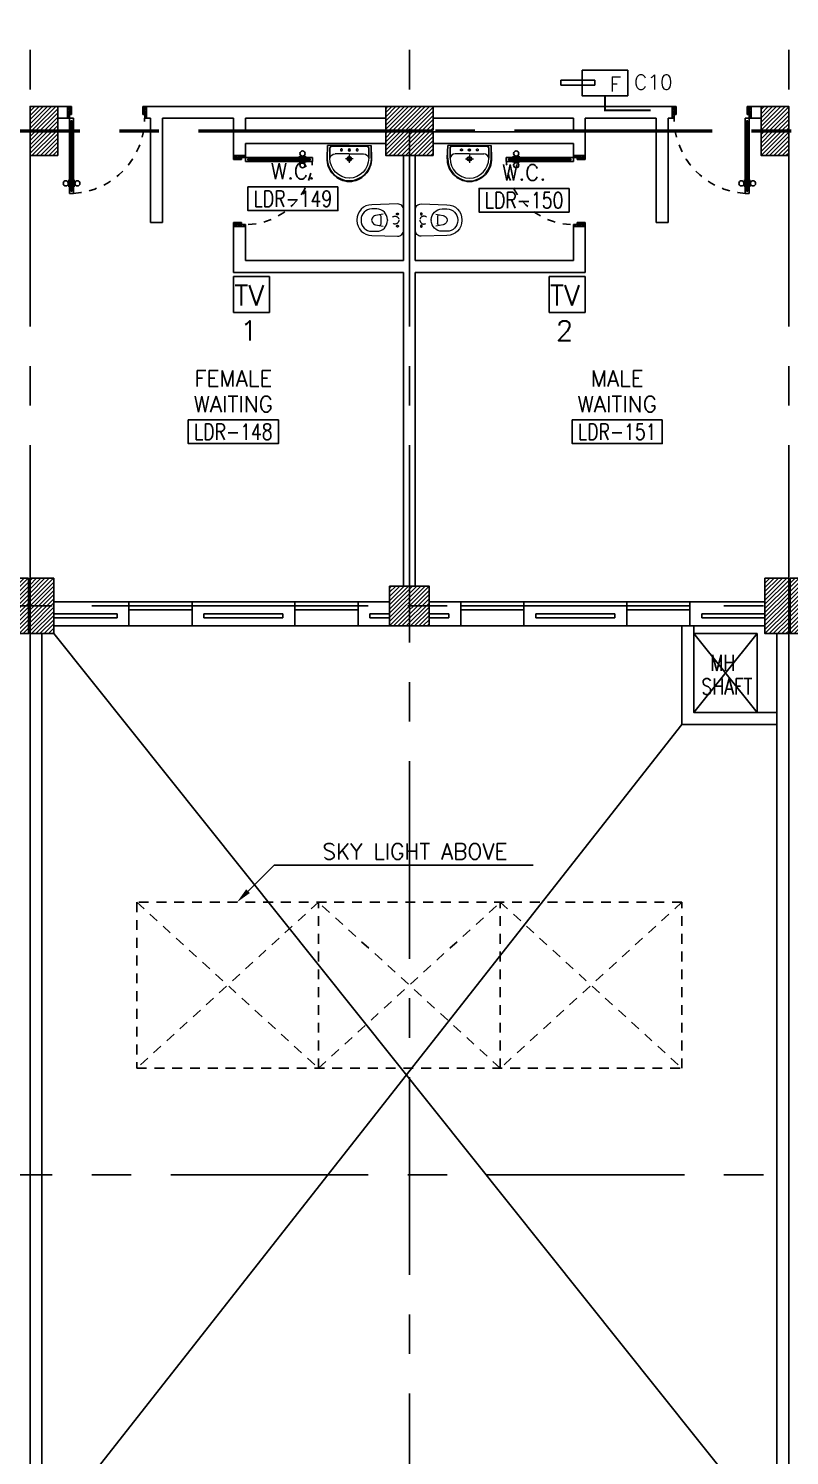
# Model space of a CAD drawing. Extents: x 275967.8 to 276060, y 57291.9 to 57371.4.
# Drawn here: x 276010.74 to 276020.37, y 57309.61 to 57327.67 of the extents above; entities that cross this region are included whole.
import ezdxf
from ezdxf.enums import TextEntityAlignment as Align

# ---------------------------------------------------------------- set-up
doc = ezdxf.new("R2010")
doc.units = 0
doc.header["$MEASUREMENT"] = 0
for name, pattern in [('CENTERX2', [4, 2.5, -0.5, 0.5, -0.5]), ('DASHED', [0.75, 0.5, -0.25]), ('HIDDEN', [0.375, 0.25, -0.125]), ('HIDDEN2', [0.1875, 0.125, -0.0625])]:
    doc.linetypes.add(name, pattern=pattern)
doc.layers.get('0').update_dxf_attribs({"color": 11, "linetype": 'CONTINUOUS'})
for name, color, linetype in [('A-TILES', 11, 'CONTINUOUS'), ('AXES', 11, 'CENTERX2'), ('COL', 11, 'CONTINUOUS'), ('DOOR', 11, 'CONTINUOUS'), ('E-CCTV', 4, 'CONTINUOUS'), ('E-TV', 4, 'CONTINUOUS'), ('FIX', 11, 'CONTINUOUS'), ('HAT', 11, 'CONTINUOUS'), ('HIDDEN', 11, 'HIDDEN2'), ('INSUL', 11, 'CONTINUOUS'), ('RM-BOX', 11, 'CONTINUOUS'), ('RM-IND', 11, 'CONTINUOUS'), ('RM-NAME', 11, 'CONTINUOUS'), ('RM-NO', 11, 'CONTINUOUS'), ('ROOF', 11, 'CONTINUOUS'), ('SHAFT', 11, 'CONTINUOUS'), ('WALL', 11, 'CONTINUOUS'), ('WIN', 11, 'CONTINUOUS')]:
    doc.layers.add(name, color=color, linetype=linetype)
doc.styles.add('ROMANS', font='ROMANS.shx', dxfattribs={"width": 0.6})

# ---------------------------------------------------------------- blocks, each defined once
blk = doc.blocks.new('*X75')
at = {"color": 0}
for p, q in [((61359, 139901), (61808, 140350)), ((61359, 139954), (61755, 140350)), ((61359, 140007), (61702, 140350)), ((61359, 140060), (61649, 140350)), ((61359, 140113), (61596, 140350)), ((61359, 140166), (61543, 140350)), ((61359, 140219), (61490, 140350)), ((61359, 140272), (61437, 140350)), ((61359, 140325), (61384, 140350)), ((61361, 139850), (61859, 140348)), ((61414, 139850), (61859, 140295)), ((61467, 139850), (61859, 140242)), ((61520, 139850), (61859, 140189)), ((61573, 139850), (61859, 140136)), ((61626, 139850), (61859, 140083)), ((61679, 139850), (61859, 140030)), ((61732, 139850), (61859, 139977)), ((61785, 139850), (61859, 139924)), ((61838, 139850), (61859, 139871))]:
    blk.add_line(p, q, dxfattribs=at)
blk = doc.blocks.new('RM1')
at = {"layer": 'RM-BOX'}
blk.add_lwpolyline([(570, -200), (-570, -200), (-570, -500), (570, -500)], close=True, dxfattribs=at)
at = {"layer": 'RM-NAME', "style": 'ROMANS'}
for tag, p in [('ROOMNAME1', (0, 324)), ('ROOMNAME2', (0, 0))]:
    blk.add_attdef(tag, text='', height=200, dxfattribs=at).set_placement(p, align=Align.MIDDLE)
at = {"layer": 'RM-NO', "style": 'ROMANS', "width": 0.8}
blk.add_attdef('ROOMNO', text='', height=200, dxfattribs=at).set_placement((0, -350), align=Align.MIDDLE)
blk = doc.blocks.new('COL50')
at = {"layer": 'COL'}
blk.add_lwpolyline([(-250, 250), (-250, -250), (250, -250), (250, 250)], close=True, dxfattribs=at)
blk = doc.blocks.new('DOOR90')
at = {"layer": 'DOOR', "color": 0, "linetype": 'ByBlock'}
for p, q in [((-150, 0), (-150, -25)), ((-150, 0), (0, 0)), ((0, -50), (0, 0)), ((-1000, -25), (-1000, -75)), ((-1000, -75), (-1000, -25)), ((-950, -25), (-1000, -25)), ((-950, -75), (-1000, -75)), ((-970, -42), (-970, -58)), ((-950, -42), (-970, -42)), ((-950, -58), (-970, -58)), ((-950, -25), (-950, -42)), ((-950, -58), (-950, -75)), ((-918, -25), (-918, -18)), ((-828, -18), (-918, -18)), ((-918, -75), (-918, -82)), ((-828, -82), (-918, -82)), ((-905, -18), (-905, -9)), ((-905, -9), (-840, -9)), ((-905, -18), (-840, -18)), ((-905, -82), (-905, -91)), ((-905, -82), (-840, -82)), ((-905, -91), (-840, -91)), ((-840, -18), (-840, -9)), ((-840, -82), (-840, -91)), ((-828, -25), (-828, -18)), ((-828, -75), (-828, -82)), ((-200, -42), (-200, -25)), ((-200, -25), (-150, -25)), ((-180, -42), (-200, -42)), ((-200, -75), (-200, -58)), ((-200, -58), (-180, -58)), ((-150, -75), (-200, -75)), ((-180, -58), (-180, -42)), ((-150, -75), (-150, -25)), ((-150, -25), (-100, -25)), ((-100, -25), (-100, -50)), ((-100, -50), (0, -50)), ((-150, -900), (-150, -875)), ((-150, -875), (-100, -875)), ((0, -900), (-150, -900)), ((-150, -900), (0, -900)), ((-100, -850), (0, -850)), ((-100, -875), (-100, -850)), ((0, -850), (0, -900))]:
    blk.add_line(p, q, dxfattribs=at)
at = {"layer": 'DOOR', "color": 9, "linetype": 'ByBlock'}
for p, q in [((0, -50), (-114, 0)), ((0, -50), (-40, 0)), ((0, -50), (-100, -37)), ((0, -850), (-114, -900)), ((0, -850), (-100, -863)), ((0, -850), (-40, -900))]:
    blk.add_line(p, q, dxfattribs=at)
at = {"layer": 'DOOR', "linetype": 'ByBlock'}
for p, q in [((-200, -25), (-950, -25)), ((-200, -42), (-950, -42)), ((-200, -58), (-950, -58)), ((-950, -75), (-200, -75))]:
    blk.add_line(p, q, dxfattribs=at)
at = {"layer": 'DOOR', "color": 0, "linetype": 'ByBlock'}
for centre in [(-873, 24), (-873, -124)]:
    blk.add_circle(centre, 32.4, dxfattribs=at)
at = {"layer": 'DOOR', "color": 9, "linetype": 'ByBlock'}
for centre, radius, start, end in [((0, -50), 154, 161.1053, 166.2858), ((0, -50), 134, 158.1598, 169.28), ((0, -50), 94.4, 148.0182, 180), ((0, -50), 74.4, 137.7764, 180), ((0, -50), 114, 154.0838, 167.3774), ((0, -50), 54.4, 113.2074, 180), ((0, -50), 34.4, 90, 180), ((0, -50), 14.4, 90, 180), ((0, -850), 154, 193.7142, 198.8947), ((0, -850), 134, 190.72, 201.8402), ((0, -850), 94.4, 180, 211.9818), ((0, -850), 74.4, 180, 222.2236), ((0, -850), 54.4, 180, 246.7926), ((0, -850), 34.4, 180, 270), ((0, -850), 14.4, 180, 270)]:
    blk.add_arc(centre, radius, start, end, dxfattribs=at)
at = {"layer": 'DOOR', "linetype": 'HIDDEN', "ltscale": 0.5}
blk.add_arc((-150, -25), 850, 180, 270, dxfattribs=at)
blk = doc.blocks.new('C7')
at = {"layer": 'HAT'}
h = blk.add_hatch(dxfattribs=at)
h.set_pattern_fill('ANSI31', color=256, scale=300, style=0)
h.set_pattern_definition([(45, (-248876.182, -51411.005), (-26.5165043, 26.5165043), [])])
h.paths.add_polyline_path([(350, 300), (250, 300), (0, 300), (0, 0), (350, 0)])
at = {"layer": 'COL'}
blk.add_lwpolyline([(0, 300), (0, 0), (350, 0), (350, 300)], close=True, dxfattribs=at)
blk = doc.blocks.new('C5')
at = {"layer": 'HAT', "linetype": 'ByBlock'}
h = blk.add_hatch(dxfattribs=at)
h.set_pattern_fill('ANSI31', color=256, scale=300, style=0)
h.set_pattern_definition([(45, (-223356.182, -51411.005), (-26.516504, 26.516504), [])])
h.paths.add_polyline_path([(300, 300), (0, 300), (0, 0), (300, 0)])
h.paths.add_polyline_path([(600, 300), (300, 300), (300, 0), (600, 0)])
at = {"layer": 'COL'}
blk.add_lwpolyline([(600, 300), (0, 300), (0, 0), (600, 0)], close=True, dxfattribs=at)
blk = doc.blocks.new('C11')
at = {"layer": 'HAT'}
h = blk.add_hatch(dxfattribs=at)
h.set_pattern_fill('ANSI31', color=256, scale=300, style=0)
h.set_pattern_definition([(45, (-248556.182, -75061.005), (-26.5165043, 26.5165043), [])])
h.paths.add_polyline_path([(300, 700), (0, 700), (0, 350), (300, 350)])
h.paths.add_polyline_path([(300, 350), (0, 350), (0, 0), (300, 0)])
at = {"layer": 'COL'}
blk.add_lwpolyline([(300, 700), (300, 0), (0, 0), (0, 700)], close=True, dxfattribs=at)
blk = doc.blocks.new('C11D')
at = {"layer": 'COL', "linetype": 'ByBlock'}
for p in [(-320, 0), (0, 0)]:
    blk.add_blockref('C11', p, dxfattribs=at)
blk = doc.blocks.new('LAV1')
at = {"layer": 'FIX', "linetype": 'ByBlock', "ltscale": 0.3}
for p, q in [((-280, 210), (-275, 50)), ((-245, 210), (-245, 85)), ((245, 210), (245, 85)), ((280, 210), (275, 50)), ((0, 60), (-220, 60)), ((0, 60), (220, 60))]:
    blk.add_line(p, q, dxfattribs=at)
at = {"layer": 'FIX', "linetype": 'Continuous', "lineweight": 20}
for p, q in [((-275, 210), (-275, 50)), ((275, 210), (275, 50)), ((0, 50), (-275, 50)), ((0, 50), (-252, 50)), ((0, 155), (-181, 155)), ((0, 155), (181, 155)), ((0, 50), (252, 50)), ((0, 50), (275, 50))]:
    blk.add_line(p, q, dxfattribs=at)
at = {"layer": 'FIX', "linetype": 'DASHED', "lineweight": 20, "ltscale": 0.05}
for p, q in [((50, 220), (-50, 220)), ((0, 170), (0, 270)), ((0, 170), (0, 270))]:
    blk.add_line(p, q, dxfattribs=at)
at = {"layer": 'FIX', "lineweight": 20}
for p, q in [((16, 107), (-15, 107)), ((0, 92), (0, 123))]:
    blk.add_line(p, q, dxfattribs=at)
for centre, radius in [((0, 220), 29.5), ((0, 220), 22.5), ((0, 107), 15.5)]:
    blk.add_circle(centre, radius, dxfattribs=at)
at = {"layer": 'FIX', "linetype": 'HIDDEN', "lineweight": 20, "ltscale": 0.05}
for centre in [(-100, 107), (100, 107)]:
    blk.add_circle(centre, 12.4, dxfattribs=at)
at = {"layer": 'FIX', "linetype": 'ByBlock', "ltscale": 0.3}
for centre, radius, start, end in [((7, 220), 287, 91.3776, 182.0064), ((-7, 220), 287, 357.9936, 88.6224), ((-220, 85), 24.9, 179.7021, 269.9486), ((220, 85), 24.9, 270.0514, 0.2979)]:
    blk.add_arc(centre, radius, start, end, dxfattribs=at)
at = {"layer": 'FIX', "linetype": 'Continuous', "lineweight": 20}
for centre, radius, start, end in [((8, 217), 283, 91.6988, 181.351), ((8, 212), 253, 91.7328, 180.4884), ((-8, 217), 283, 358.649, 88.3012), ((-8, 212), 253, 359.5116, 88.2672), ((-179, 222), 66.9, 190.2006, 268.0786), ((179, 222), 66.9, 271.9214, 349.7994)]:
    blk.add_arc(centre, radius, start, end, dxfattribs=at)
blk = doc.blocks.new('WC1')
at = {"layer": 'FIX', "lineweight": 20}
for p, q in [((-210, 204), (-538, 194)), ((-727, 5), (-727, -5)), ((-674, 5), (-674, -5)), ((-534, 24), (-540, 0)), ((-540, 0), (-534, -24)), ((-475, 141), (-538, 141)), ((-395, 76), (-490, 60)), ((-339, 5), (-339, -5)), ((-538, -141), (-475, -141)), ((-490, -60), (-395, -76)), ((-538, -194), (-210, -204))]:
    blk.add_line(p, q, dxfattribs=at)
at = {"layer": 'FIX', "linetype": 'Continuous', "lineweight": 20}
blk.add_line((-420, -47), (-420, 45), dxfattribs=at)
at = {"layer": 'FIX', "lineweight": 20}
blk.add_lwpolyline([(-213, -204), (-210, -204, 0.414214), (-137, -131), (-137, 0), (-137, 131, 0.414214), (-210, 204)], format="xyb", dxfattribs=at)
at = {"layer": 'FIX', "linetype": 'HIDDEN2', "lineweight": 20, "ltscale": 0.3}
blk.add_circle((-245, 0), 49.8, dxfattribs=at)
at = {"layer": 'FIX', "linetype": 'HIDDEN', "lineweight": 20, "ltscale": 0.05}
for centre in [(-213, 78), (-213, -77)]:
    blk.add_circle(centre, 11.6, dxfattribs=at)
at = {"layer": 'FIX', "lineweight": 20}
for centre, radius, start, end in [((-538, 5), 189, 90, 180), ((-538, 5), 136, 90, 180), ((-473, -7), 68.2, 128.9242, 152.8468), ((-464, -18), 82, 108.496, 128.9242), ((-475, 5), 136, 360, 90), ((-538, -5), 189, 180, 270), ((-538, -5), 136, 180, 270), ((-473, 7), 68.2, 207.1532, 231.0758), ((-464, 18), 82, 231.0758, 251.504), ((-475, -5), 136, 270, 0)]:
    blk.add_arc(centre, radius, start, end, dxfattribs=at)
at = {"layer": 'FIX', "linetype": 'Continuous', "lineweight": 20}
for centre, start, end in [((-443, 46), 357.6662, 91.6121), ((-442, -46), 268.3879, 2.3338)]:
    blk.add_arc(centre, 22.3, start, end, dxfattribs=at)
blk = doc.blocks.new('DOOR-10')
at = {"layer": 'DOOR', "color": 0, "linetype": 'ByBlock'}
for p, q in [((-26, 1100), (-76, 1100)), ((-76, 1100), (-26, 1100)), ((-76, 1050), (-76, 1100)), ((-26, 1050), (-26, 1100)), ((-83, 1005), (-92, 1005)), ((-92, 1005), (-92, 940)), ((-83, 940), (-92, 940)), ((-76, 1018), (-83, 1018)), ((-83, 928), (-83, 1018)), ((-83, 1005), (-83, 940)), ((-76, 928), (-83, 928)), ((-59, 1050), (-76, 1050)), ((-43, 1070), (-59, 1070)), ((-59, 1050), (-59, 1070)), ((-43, 1050), (-43, 1070)), ((-26, 1050), (-43, 1050)), ((-26, 1018), (-18, 1018)), ((-26, 928), (-18, 928)), ((-18, 928), (-18, 1018)), ((-18, 1005), (-9, 1005)), ((-18, 1005), (-18, 940)), ((-18, 940), (-9, 940)), ((-9, 1005), (-9, 940)), ((-76, 200), (-59, 200)), ((-76, 150), (-76, 200)), ((-59, 200), (-59, 180)), ((-43, 200), (-26, 200)), ((-43, 180), (-43, 200)), ((-26, 200), (-26, 150)), ((-1001, 0), (-1001, 150)), ((-1001, 150), (-976, 150)), ((-1001, 150), (-1001, 0)), ((-951, 0), (-1001, 0)), ((-976, 150), (-976, 100)), ((-976, 100), (-951, 100)), ((-951, 100), (-951, 0)), ((-76, 150), (-26, 150)), ((-59, 180), (-43, 180)), ((-51, 100), (-51, 0)), ((-26, 100), (-51, 100)), ((-51, 0), (-1, 0)), ((-1, 150), (-26, 150)), ((-26, 150), (-26, 100))]:
    blk.add_line(p, q, dxfattribs=at)
at = {"layer": 'DOOR', "linetype": 'ByBlock'}
for p, q in [((-76, 1050), (-76, 200)), ((-59, 200), (-59, 1050)), ((-43, 200), (-43, 1050)), ((-26, 200), (-26, 1050))]:
    blk.add_line(p, q, dxfattribs=at)
at = {"layer": 'DOOR', "color": 9, "linetype": 'ByBlock'}
for p, q in [((-951, 0), (-1001, 114)), ((-951, 0), (-1001, 40)), ((-951, 0), (-964, 100)), ((-51, 0), (-1, 114)), ((-51, 0), (-37, 100)), ((-51, 0), (-1, 40)), ((-1, 0), (-1, 150))]:
    blk.add_line(p, q, dxfattribs=at)
at = {"layer": 'DOOR', "color": 0, "linetype": 'ByBlock'}
for centre in [(-124, 973), (23, 973)]:
    blk.add_circle(centre, 32.4, dxfattribs=at)
at = {"layer": 'DOOR', "linetype": 'HIDDEN', "ltscale": 0.5}
blk.add_arc((-23, 149), 952, 93.1482, 179.9482, dxfattribs=at)
at = {"layer": 'DOOR', "color": 9, "linetype": 'ByBlock'}
for centre, radius, start, end in [((-951, 0), 154, 103.7142, 108.8947), ((-951, 0), 134, 100.72, 111.8402), ((-951, 0), 94.4, 90, 121.9818), ((-951, 0), 74.4, 90, 132.2236), ((-951, 0), 54.4, 90, 156.7926), ((-951, 0), 34.4, 90, 180), ((-951, 0), 14.4, 90, 180), ((-51, 0), 94.4, 58.0182, 90), ((-51, 0), 74.4, 47.7764, 90), ((-51, 0), 54.4, 23.2074, 90), ((-51, 0), 34.4, 0, 90), ((-51, 0), 14.4, 0, 90), ((-51, 0), 134, 68.1598, 79.28), ((-51, 0), 114, 64.0838, 77.3774), ((-51, 0), 154, 71.1053, 76.2858)]:
    blk.add_arc(centre, radius, start, end, dxfattribs=at)

msp = doc.modelspace()

# ---------------------------------------------------------------- linework, layer by layer
at = {"layer": 'AXES'}
for p, q in [((276015.5555, 57291.8986), (276015.5555, 57370.7113)), ((276010.7555, 57291.8986), (276010.7555, 57370.3613)), ((276020.3555, 57291.8986), (276020.3555, 57370.3613)), ((275968.8855, 57326.3829), (276041.9755, 57326.3829)), ((275968.8855, 57326.3629), (276041.9755, 57326.3629)), ((275968.5355, 57320.3629), (276036.5755, 57320.3629)), ((275968.5355, 57313.1629), (276036.5755, 57313.1629))]:
    msp.add_line(p, q, dxfattribs=at)
at = {"layer": 'E-CCTV', "color": 4, "const_width": 0.025}
msp.add_lwpolyline([(276018.0298, 57326.8194), (276018.0298, 57326.6329), (276018.6082, 57326.6329)], dxfattribs=at)
at = {"layer": 'E-CCTV', "color": 4, "linetype": 'Continuous'}
for points in [[(276017.7404, 57327.1414), (276018.3193, 57327.1414), (276018.3193, 57326.8194), (276017.7404, 57326.8194)], [(276017.4725, 57327.0146), (276017.9024, 57327.0146), (276017.9024, 57326.9542), (276017.4725, 57326.9542)]]:
    msp.add_3dface(points, dxfattribs=at)
at = {"layer": 'E-TV', "color": 4}
for p, q in [((276013.7855, 57324.5329), (276013.3305, 57324.5329)), ((276013.3305, 57324.5329), (276013.3305, 57324.0753)), ((276013.7855, 57324.5329), (276013.7855, 57324.0753)), ((276017.7805, 57324.5329), (276017.3255, 57324.5329)), ((276017.3255, 57324.5329), (276017.3255, 57324.0753)), ((276017.7805, 57324.5329), (276017.7805, 57324.0753)), ((276013.3305, 57324.0753), (276013.7859, 57324.0753)), ((276017.3255, 57324.0753), (276017.781, 57324.0753))]:
    msp.add_line(p, q, dxfattribs=at)
at = {"layer": 'HIDDEN'}
for p, q in [((276019.0055, 57316.6129), (276012.1055, 57316.6129)), ((276012.1055, 57316.6129), (276012.1055, 57314.5129)), ((276014.4055, 57316.6129), (276012.1055, 57314.5129)), ((276012.1055, 57316.6129), (276014.4055, 57314.5129)), ((276016.7055, 57314.5129), (276014.4055, 57316.6129)), ((276014.4055, 57314.5129), (276016.7055, 57316.6129)), ((276014.4055, 57314.5129), (276014.4055, 57316.6129)), ((276014.4055, 57314.5129), (276014.4055, 57316.6129)), ((276019.0055, 57316.6129), (276016.7055, 57314.5129)), ((276016.7055, 57316.6129), (276019.0055, 57314.5129)), ((276016.7055, 57314.5129), (276016.7055, 57316.6129)), ((276016.7055, 57314.5129), (276016.7055, 57316.6129)), ((276019.0055, 57314.5129), (276019.0055, 57316.6129)), ((276012.1055, 57314.5129), (276019.0055, 57314.5129))]:
    msp.add_line(p, q, dxfattribs=at)
at = {"layer": 'INSUL'}
for p, q in [((276011.8555, 57320.2629), (276011.0555, 57320.2629)), ((276011.8555, 57320.2129), (276011.8555, 57320.2629)), ((276013.9555, 57320.2629), (276012.9555, 57320.2629)), ((276012.9555, 57320.2129), (276012.9555, 57320.2629)), ((276013.9555, 57320.2129), (276013.9555, 57320.2629)), ((276015.0555, 57320.2129), (276015.0555, 57320.2629)), ((276015.3055, 57320.2629), (276015.0555, 57320.2629)), ((276015.8055, 57320.2629), (276016.0555, 57320.2629)), ((276016.0555, 57320.2129), (276016.0555, 57320.2629)), ((276017.1555, 57320.2129), (276017.1555, 57320.2629)), ((276017.1555, 57320.2629), (276018.1555, 57320.2629)), ((276018.1555, 57320.2129), (276018.1555, 57320.2629)), ((276019.2555, 57320.2629), (276020.0555, 57320.2629)), ((276019.2555, 57320.2129), (276019.2555, 57320.2629)), ((276011.8555, 57320.2129), (276011.0555, 57320.2129)), ((276013.9555, 57320.2129), (276012.9555, 57320.2129)), ((276015.3055, 57320.2129), (276015.0555, 57320.2129)), ((276015.8055, 57320.2129), (276016.0555, 57320.2129)), ((276017.1555, 57320.2129), (276018.1555, 57320.2129)), ((276019.2555, 57320.2129), (276020.0555, 57320.2129))]:
    msp.add_line(p, q, dxfattribs=at)
at = {"layer": 'RM-IND'}
for p, q in [((276013.5146, 57316.754), (276013.843, 57317.0808)), ((276013.843, 57317.0808), (276014.356, 57317.0808)), ((276014.356, 57317.0808), (276017.1226, 57317.0808))]:
    msp.add_line(p, q, dxfattribs=at)
msp.add_solid([(276013.5381, 57316.7304), (276013.491, 57316.7776), (276013.3728, 57316.6129)], dxfattribs=at)
at = {"layer": 'ROOF'}
for p, q in [((276020.3555, 57320.1129), (276020.3555, 57298.7129)), ((276010.7555, 57320.0129), (276010.7555, 57308.1379)), ((276010.9055, 57320.0129), (276010.9055, 57308.1379)), ((276020.2055, 57320.0129), (276020.2055, 57306.3129))]:
    msp.add_line(p, q, dxfattribs=at)
at = {"layer": 'SHAFT'}
for p, q in [((276020.2055, 57308.5629), (276011.0555, 57320.0129)), ((276010.9055, 57308.5629), (276019.0055, 57318.8629))]:
    msp.add_line(p, q, dxfattribs=at)
at = {"layer": 'SHAFT', "color": 8, "linetype": 'ByBlock', "ltscale": 0.3}
for p, q in [((276019.1555, 57319.0129), (276019.9555, 57320.0129)), ((276019.1555, 57320.0129), (276019.9555, 57319.0129))]:
    msp.add_line(p, q, dxfattribs=at)
at = {"layer": 'SHAFT', "linetype": 'ByBlock'}
for p, q in [((276019.1555, 57319.0129), (276019.9555, 57320.0129)), ((276019.1555, 57320.0129), (276019.9555, 57319.0129))]:
    msp.add_line(p, q, dxfattribs=at)
at = {"layer": 'SHAFT', "color": 7, "linetype": 'ByBlock'}
for points in [[(276019.0055, 57320.1129), (276019.0055, 57318.8629), (276020.2055, 57318.8629)], [(276019.1555, 57320.1129), (276019.1555, 57319.0129), (276020.2055, 57319.0129)]]:
    msp.add_lwpolyline(points, dxfattribs=at)
at = {"layer": 'SHAFT', "color": 3, "linetype": 'ByBlock', "ltscale": 0.3}
msp.add_lwpolyline([(276019.1555, 57319.0129), (276019.9555, 57319.0129), (276019.9555, 57320.0129), (276019.1555, 57320.0129)], close=True, dxfattribs=at)
at = {"layer": 'SHAFT', "linetype": 'ByBlock'}
msp.add_lwpolyline([(276019.1555, 57320.0129), (276019.9555, 57320.0129), (276019.9555, 57319.0129), (276019.1555, 57319.0129)], close=True, dxfattribs=at)
at = {"layer": 'WALL', "linetype": 'ByBlock'}
for p, q in [((276011.2305, 57326.6829), (276011.1055, 57326.6829)), ((276011.2305, 57326.5329), (276011.2305, 57326.6829)), ((276015.2555, 57326.6829), (276012.2305, 57326.6829)), ((276012.2305, 57326.5329), (276012.2305, 57326.6829)), ((276018.8805, 57326.5329), (276018.8805, 57326.6829)), ((276019.8805, 57326.5329), (276019.8805, 57326.6829)), ((276011.2305, 57326.5329), (276011.1055, 57326.5329)), ((276012.2805, 57326.5329), (276012.2305, 57326.5329)), ((276012.2805, 57325.2129), (276012.2805, 57326.5329)), ((276013.3305, 57326.5329), (276012.4305, 57326.5329)), ((276012.4305, 57325.2129), (276012.4305, 57326.5329)), ((276013.3305, 57326.0629), (276013.3305, 57326.5329)), ((276015.2555, 57326.5329), (276013.4805, 57326.5329)), ((276013.4805, 57326.3629), (276013.4805, 57326.5329)), ((276017.6305, 57326.3629), (276017.6305, 57326.5329)), ((276017.7805, 57326.0629), (276017.7805, 57326.5329)), ((276018.6805, 57325.2129), (276018.6805, 57326.5329)), ((276018.8305, 57325.2129), (276018.8305, 57326.5329)), ((276015.2555, 57326.3629), (276013.4805, 57326.3629)), ((276013.4805, 57326.0629), (276013.4805, 57326.2129)), ((276015.2555, 57326.2129), (276013.4805, 57326.2129)), ((276017.6305, 57326.0629), (276017.6305, 57326.2129)), ((276015.4805, 57326.0629), (276015.4805, 57324.7329)), ((276015.6305, 57326.0629), (276015.6305, 57324.7329)), ((276012.2805, 57325.2129), (276012.4305, 57325.2129)), ((276013.3305, 57324.5829), (276013.3305, 57325.1629)), ((276013.4805, 57324.7329), (276013.4805, 57325.1629)), ((276017.6305, 57324.7329), (276017.6305, 57325.1629)), ((276017.7805, 57324.5829), (276017.7805, 57325.1629)), ((276018.8305, 57325.2129), (276018.6805, 57325.2129)), ((276015.4805, 57324.5829), (276015.4805, 57320.6129)), ((276015.6305, 57324.5829), (276015.6305, 57320.6129))]:
    msp.add_line(p, q, dxfattribs=at)
at = {"layer": 'WALL'}
for p, q in [((276015.8555, 57326.6829), (276018.8805, 57326.6829)), ((276019.8805, 57326.6829), (276020.0055, 57326.6829)), ((276015.8555, 57326.5329), (276017.6305, 57326.5329)), ((276017.7805, 57326.5329), (276018.6805, 57326.5329)), ((276018.8305, 57326.5329), (276018.8805, 57326.5329)), ((276019.8805, 57326.5329), (276020.0055, 57326.5329)), ((276015.8555, 57326.3629), (276017.6305, 57326.3629)), ((276015.8555, 57326.2129), (276017.6305, 57326.2129)), ((276013.4805, 57326.0629), (276013.3305, 57326.0629)), ((276017.6305, 57326.0629), (276017.7805, 57326.0629)), ((276013.4805, 57325.1629), (276013.3305, 57325.1629)), ((276017.6305, 57325.1629), (276017.7805, 57325.1629)), ((276015.4805, 57324.5829), (276013.3305, 57324.5829)), ((276015.4805, 57324.7329), (276013.4805, 57324.7329)), ((276015.6305, 57324.7329), (276017.6305, 57324.7329)), ((276015.6305, 57324.5829), (276017.7805, 57324.5829)), ((276012.0055, 57320.4129), (276011.0555, 57320.4129)), ((276012.0055, 57320.1129), (276012.0055, 57320.4129)), ((276014.1055, 57320.4129), (276012.8055, 57320.4129)), ((276012.8055, 57320.1129), (276012.8055, 57320.4129)), ((276014.1055, 57320.1129), (276014.1055, 57320.4129)), ((276014.9055, 57320.1129), (276014.9055, 57320.4129)), ((276015.3055, 57320.4129), (276014.9055, 57320.4129)), ((276015.8055, 57320.4129), (276016.2055, 57320.4129)), ((276016.2055, 57320.1129), (276016.2055, 57320.4129)), ((276017.0055, 57320.1129), (276017.0055, 57320.4129)), ((276017.0055, 57320.4129), (276018.3055, 57320.4129)), ((276018.3055, 57320.1129), (276018.3055, 57320.4129)), ((276019.1055, 57320.1129), (276019.1055, 57320.4129)), ((276019.1055, 57320.4129), (276020.0555, 57320.4129)), ((276012.0055, 57320.1129), (276011.0555, 57320.1129)), ((276014.1055, 57320.1129), (276012.8055, 57320.1129)), ((276015.3055, 57320.1129), (276014.9055, 57320.1129)), ((276015.8055, 57320.1129), (276016.2055, 57320.1129)), ((276017.0055, 57320.1129), (276018.3055, 57320.1129)), ((276019.1055, 57320.1129), (276020.0555, 57320.1129))]:
    msp.add_line(p, q, dxfattribs=at)
at = {"layer": 'WALL', "linetype": 'ByBlock', "ltscale": 0.3}
for points in [[(276011.1055, 57326.3829), (276010.7555, 57326.3829), (276010.7555, 57326.6829), (276011.1055, 57326.6829)], [(276015.2555, 57326.6829), (276015.8555, 57326.6829), (276015.8555, 57326.3829), (276015.2555, 57326.3829)], [(276020.0055, 57326.6829), (276020.3555, 57326.6829), (276020.3555, 57326.3829), (276020.0055, 57326.3829)], [(276010.7555, 57326.0629), (276011.1055, 57326.0629), (276011.1055, 57326.3629), (276010.7555, 57326.3629)], [(276015.2555, 57326.3629), (276015.8555, 57326.3629), (276015.8555, 57326.0629), (276015.2555, 57326.0629)], [(276020.3555, 57326.3629), (276020.0055, 57326.3629), (276020.0055, 57326.0629), (276020.3555, 57326.0629)], [(276010.7555, 57320.7129), (276011.0555, 57320.7129), (276011.0555, 57320.0129), (276010.7555, 57320.0129)], [(276015.3055, 57320.6129), (276015.8055, 57320.6129), (276015.8055, 57320.1129), (276015.3055, 57320.1129)], [(276020.0555, 57320.7129), (276020.3555, 57320.7129), (276020.3555, 57320.0129), (276020.0555, 57320.0129)]]:
    msp.add_lwpolyline(points, close=True, dxfattribs=at)
at = {"layer": 'WIN'}
for p, q in [((276012.0055, 57320.4129), (276012.8055, 57320.4129)), ((276012.0055, 57320.3629), (276012.8055, 57320.3629)), ((276012.0055, 57320.3129), (276012.8055, 57320.3129)), ((276014.1055, 57320.4129), (276014.9055, 57320.4129)), ((276014.1055, 57320.3629), (276014.9055, 57320.3629)), ((276014.1055, 57320.3129), (276014.9055, 57320.3129)), ((276017.0055, 57320.4129), (276016.2055, 57320.4129)), ((276017.0055, 57320.3629), (276016.2055, 57320.3629)), ((276017.0055, 57320.3129), (276016.2055, 57320.3129)), ((276019.1055, 57320.4129), (276018.3055, 57320.4129)), ((276019.1055, 57320.3629), (276018.3055, 57320.3629)), ((276019.1055, 57320.3129), (276018.3055, 57320.3129)), ((276012.0055, 57320.1129), (276012.8055, 57320.1129)), ((276014.1055, 57320.1129), (276014.9055, 57320.1129)), ((276017.0055, 57320.1129), (276016.2055, 57320.1129)), ((276019.1055, 57320.1129), (276018.3055, 57320.1129))]:
    msp.add_line(p, q, dxfattribs=at)

# ---------------------------------------------------------------- block references
at = {"layer": 'A-TILES', "linetype": 'ByBlock', "ltscale": 0.3, "yscale": 0.001, "zscale": 0.001, "rotation": 180}
for p, xscale in [((276014.7956, 57326.2399), -0.001), ((276016.3154, 57326.2399), 0.001)]:
    msp.add_blockref('LAV1', p, dxfattribs=dict(at, xscale=xscale))
at = {"layer": 'COL', "linetype": 'ByBlock', "xscale": 0.001, "yscale": 0.001, "zscale": 0.001}
for name, p in [('C7', (276010.7555, 57326.3829)), ('C5', (276015.2555, 57326.3829)), ('C7', (276020.0055, 57326.3829)), ('C7', (276010.7555, 57326.0629)), ('C5', (276015.2555, 57326.0629)), ('C7', (276020.0055, 57326.0629)), ('C11D', (276010.7555, 57320.0129)), ('C11D', (276020.3755, 57320.0129))]:
    msp.add_blockref(name, p, dxfattribs=at)
at = {"layer": 'COL', "xscale": 0.001, "yscale": 0.001, "zscale": 0.001}
msp.add_blockref('COL50', (276015.5555, 57320.3629), dxfattribs=at)
at = {"layer": 'DOOR', "color": 0, "linetype": 'ByBlock', "ltscale": 0.3, "yscale": 0.001, "zscale": 0.001, "rotation": 180}
for p, xscale in [((276011.2298, 57326.6829), 0.001), ((276019.8812, 57326.6829), -0.001)]:
    msp.add_blockref('DOOR-10', p, dxfattribs=dict(at, xscale=xscale))
at = {"layer": 'DOOR', "color": 0, "linetype": 'ByBlock', "yscale": 0.001, "zscale": 0.001}
for p, xscale in [((276013.3305, 57326.0629), -0.001), ((276017.7805, 57326.0629), 0.001)]:
    msp.add_blockref('DOOR90', p, dxfattribs=dict(at, xscale=xscale))
at = {"layer": 'FIX', "yscale": 0.001, "zscale": 0.001}
for p, xscale in [((276015.6175, 57325.2449), 0.001), ((276015.4935, 57325.2449), -0.001)]:
    msp.add_blockref('WC1', p, dxfattribs=dict(at, xscale=xscale))
at = {"layer": 'HAT', "xscale": 0.001, "yscale": 0.001, "zscale": 0.001}
msp.add_blockref('*X75', (275953.9463, 57180.2632), dxfattribs=at)
at = {"layer": 'RM-NAME', "xscale": 0.001, "yscale": 0.001, "zscale": 0.001}
for p, values in [((276014.0815, 57325.8646), {'ROOMNO': 'LDR-149', 'ROOMNAME2': 'W.C.'}), ((276017.0074, 57325.8465), {'ROOMNO': 'LDR-150', 'ROOMNAME2': 'W.C.'}), ((276013.3274, 57322.9164), {'ROOMNO': 'LDR-148', 'ROOMNAME2': 'WAITING', 'ROOMNAME1': 'FEMALE'}), ((276018.1861, 57322.9164), {'ROOMNO': 'LDR-151', 'ROOMNAME2': 'WAITING', 'ROOMNAME1': 'MALE'})]:
    msp.add_blockref('RM1', p, dxfattribs=at).add_auto_attribs(values)

# ---------------------------------------------------------------- texts
at = {"layer": 'E-CCTV', "color": 4, "linetype": 'Continuous', "style": 'ROMANS'}
for s, p in [('F', (276018.0894, 57326.8705)), ('C10', (276018.3986, 57326.896))]:
    msp.add_text(s, height=0.1875, dxfattribs=at).set_placement(p)
at = {"layer": 'E-TV', "color": 4, "style": 'ROMANS'}
for p in [(276013.3382, 57324.1624), (276017.3332, 57324.1624)]:
    msp.add_text('TV', height=0.26, dxfattribs=at).set_placement(p)
for s, p in [('1', (276013.5239, 57323.846)), ('2', (276017.5189, 57323.846))]:
    msp.add_text(s, height=0.25, dxfattribs=at).set_placement(p, align=Align.MIDDLE_CENTER)
at = {"layer": 'RM-NAME', "style": 'ROMANS'}
msp.add_text('SKY LIGHT ABOVE', height=0.2, dxfattribs=at).set_placement((276014.456, 57317.2558), align=Align.MIDDLE_LEFT)
at = {"layer": 'SHAFT', "color": 4, "style": 'ROMANS', "width": 0.8}
for s, p in [('MH', (276019.5224, 57319.6424)), ('SHAFT', (276019.5735, 57319.3425))]:
    msp.add_text(s, height=0.2, dxfattribs=at).set_placement(p, align=Align.MIDDLE)

doc.saveas('drawing.dxf')
